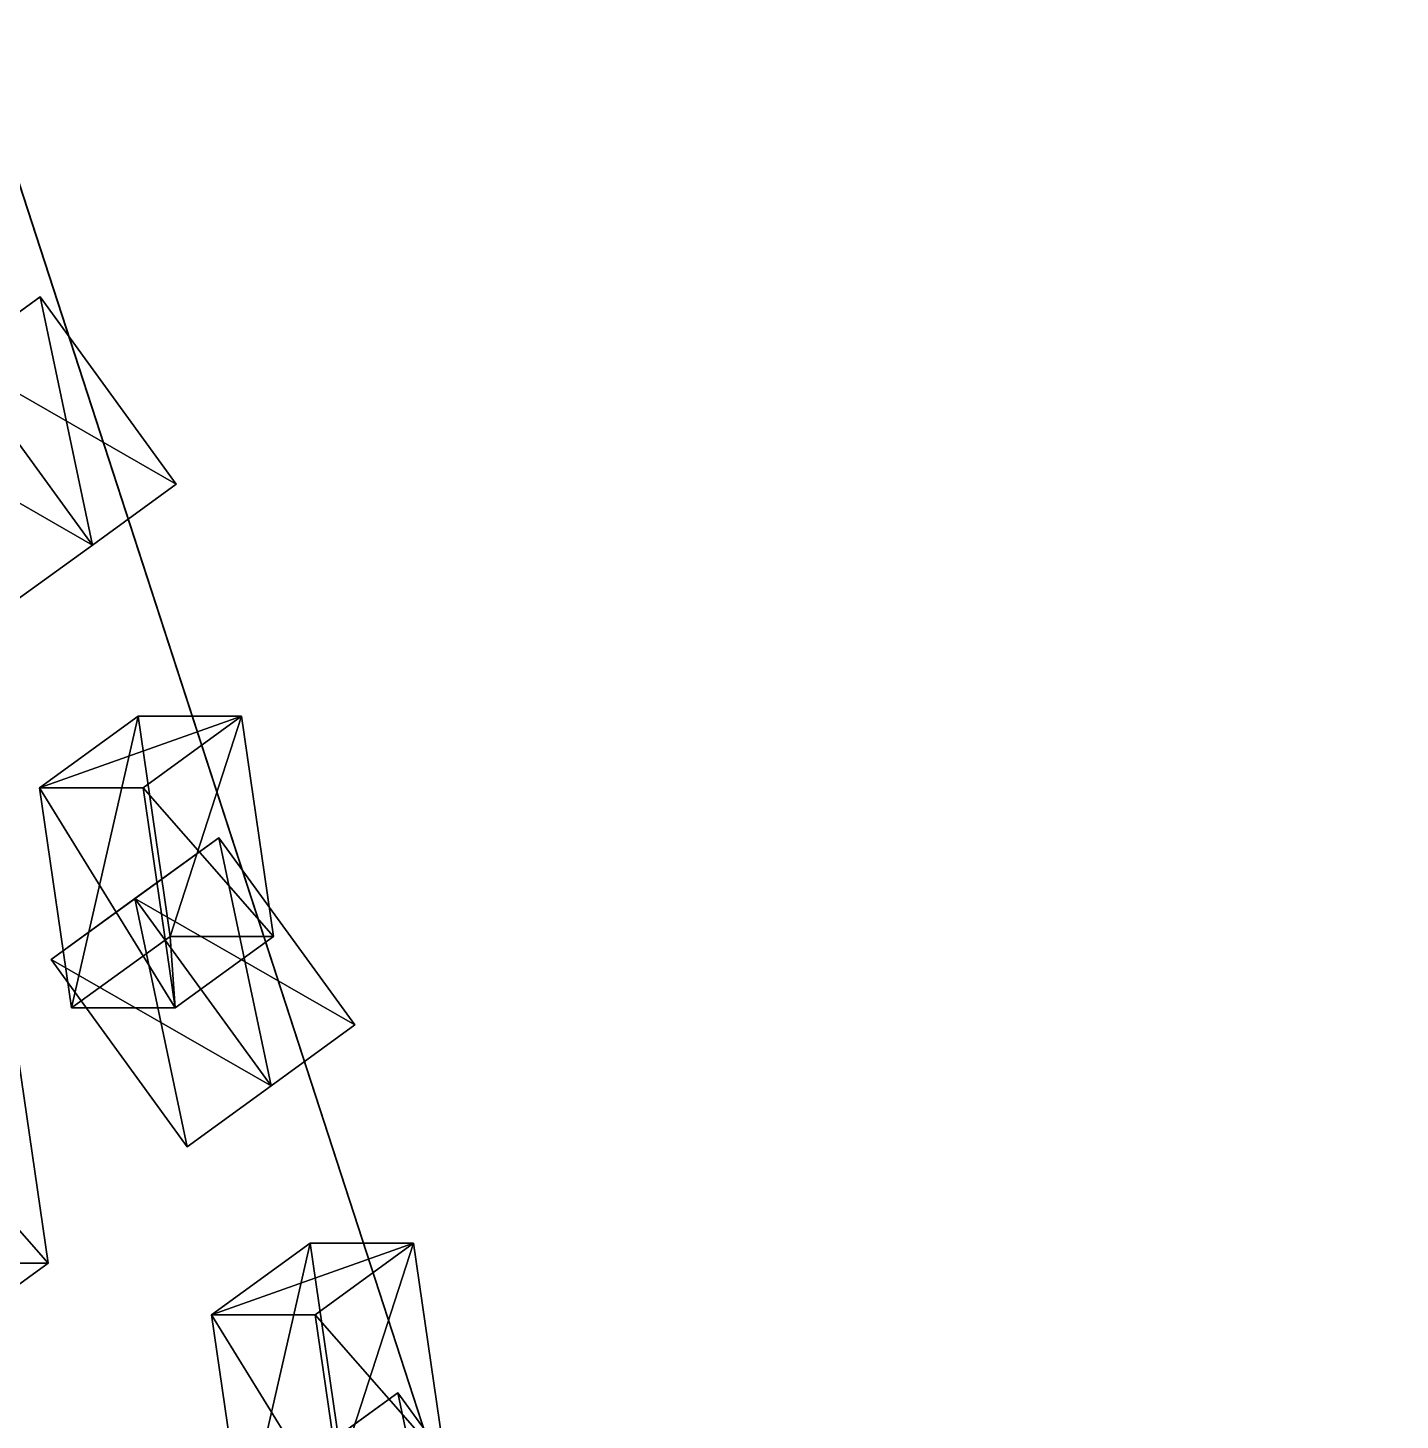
# Model space of a CAD drawing. Header units: metres. Extents: x -324 to 324, y -310 to 311.
# Drawn here: x 264.5 to 323.8, y 130.2 to 190.3 of the extents above; entities that cross this region are included whole.
import ezdxf

# ---------------------------------------------------------------- set-up
doc = ezdxf.new("R2010")
doc.units = ezdxf.units.M

msp = doc.modelspace()

# ---------------------------------------------------------------- linework, layer by layer
for p, q in [((261.94806, 190.31651, -938.3003), (323.74664, 0.10166931, -1061.9042)), ((323.78568, 7.632487e-05, -1061.6997), (261.97623, 190.21135, -938.0959))]:
    msp.add_line(p, q)
for points in [[(161.96648, 117.557076, -738.10077), (323.78568, 7.632487e-05, -1061.6997), (261.97623, 190.21135, -938.0959), (261.97632, 190.21146, -938.09576)], [(261.94806, 190.31651, -938.3003), (323.74664, 0.10166931, -1061.9042), (200.13191, 0.09591675, -1261.8993), (200.13202, 0.09601675, -1261.8992)], [(257.80573, 173.43515, -972.67017), (261.4241, 176.06406, -963.72614), (265.04205, 178.69266, -965.9624), (265.04214, 178.69276, -965.9623)], [(265.04205, 178.69266, -965.9624), (261.42368, 176.06374, -974.90643), (257.80573, 173.43515, -972.67017), (257.80582, 173.43526, -972.67004)], [(261.42368, 176.06374, -974.90643), (265.04205, 178.69266, -965.9624), (270.91992, 170.60248, -965.9624), (270.92, 170.60258, -965.9623)], [(265.04205, 178.69266, -965.9624), (261.4241, 176.06406, -963.72614), (267.30197, 167.97389, -963.72614), (267.30206, 167.974, -963.726)], [(267.30197, 167.97389, -963.72614), (270.91992, 170.60248, -965.9624), (265.04205, 178.69266, -965.9624), (265.04214, 178.69276, -965.9623)], [(257.80573, 173.43515, -972.67017), (261.42368, 176.06374, -974.90643), (267.30154, 167.97357, -974.90643), (267.30164, 167.97368, -974.9063)], [(270.91992, 170.60248, -965.9624), (267.30154, 167.97357, -974.90643), (261.42368, 176.06374, -974.90643), (261.42377, 176.06384, -974.9063)], [(263.6836, 165.34497, -972.67017), (267.30197, 167.97389, -963.72614), (261.4241, 176.06406, -963.72614), (261.4242, 176.06416, -963.726)], [(267.30154, 167.97357, -974.90643), (263.6836, 165.34497, -972.67017), (257.80573, 173.43515, -972.67017), (257.80582, 173.43526, -972.67004)], [(267.30154, 167.97357, -974.90643), (270.91992, 170.60248, -965.9624), (267.30197, 167.97389, -963.72614), (267.30206, 167.974, -963.726)], [(267.30197, 167.97389, -963.72614), (263.6836, 165.34497, -972.67017), (267.30154, 167.97357, -974.90643), (267.30164, 167.97368, -974.9063)], [(266.4059, 147.98119, -939.1287), (265.0238, 157.49174, -936.3648), (269.27747, 160.58192, -944.87115), (269.27756, 160.58203, -944.87103)], [(265.0238, 157.49174, -936.3648), (269.49582, 157.49174, -934.12854), (273.74948, 160.58192, -942.6348), (273.74957, 160.58203, -942.6347)], [(273.74948, 160.58192, -942.6348), (269.27747, 160.58192, -944.87115), (265.0238, 157.49174, -936.3648), (265.0239, 157.49185, -936.3647)], [(269.27747, 160.58192, -944.87115), (270.65958, 151.07137, -947.635), (266.4059, 147.98119, -939.1287), (266.406, 147.9813, -939.1286)], [(270.65958, 151.07137, -947.635), (269.27747, 160.58192, -944.87115), (273.74948, 160.58192, -942.6348), (273.74957, 160.58203, -942.6347)], [(275.1316, 151.07137, -945.39874), (273.74948, 160.58192, -942.6348), (269.49582, 157.49174, -934.12854), (269.4959, 157.49185, -934.1284)], [(273.74948, 160.58192, -942.6348), (275.1316, 151.07137, -945.39874), (270.65958, 151.07137, -947.635), (270.65967, 151.07147, -947.6349)], [(270.87793, 147.98119, -936.8924), (269.49582, 157.49174, -934.12854), (265.0238, 157.49174, -936.3648), (265.0239, 157.49185, -936.3647)], [(265.0238, 157.49174, -936.3648), (266.4059, 147.98119, -939.1287), (270.87793, 147.98119, -936.8924), (270.87802, 147.9813, -936.8923)], [(269.49582, 157.49174, -934.12854), (270.87793, 147.98119, -936.8924), (275.1316, 151.07137, -945.39874), (275.13168, 151.07147, -945.3986)], [(265.52274, 150.07773, -987.64026), (269.1411, 152.70663, -978.6962), (272.75906, 155.33524, -980.9325), (272.75916, 155.33534, -980.9324)], [(272.75906, 155.33524, -980.9325), (269.1407, 152.70631, -989.8765), (265.52274, 150.07773, -987.64026), (265.52283, 150.07784, -987.64014)], [(269.1407, 152.70631, -989.8765), (272.75906, 155.33524, -980.9325), (278.63693, 147.24506, -980.9325), (278.63702, 147.24516, -980.9324)], [(272.75906, 155.33524, -980.9325), (269.1411, 152.70663, -978.6962), (275.01898, 144.61647, -978.6962), (275.01907, 144.61658, -978.6961)], [(275.01898, 144.61647, -978.6962), (278.63693, 147.24506, -980.9325), (272.75906, 155.33524, -980.9325), (272.75916, 155.33534, -980.9324)], [(269.1411, 152.70663, -978.6962), (265.52274, 150.07773, -987.64026), (271.4006, 141.98755, -987.64026), (271.4007, 141.98766, -987.64014)], [(265.52274, 150.07773, -987.64026), (269.1407, 152.70631, -989.8765), (275.01855, 144.61615, -989.8765), (275.01865, 144.61626, -989.8764)], [(278.63693, 147.24506, -980.9325), (275.01855, 144.61615, -989.8765), (269.1407, 152.70631, -989.8765), (269.14078, 152.70642, -989.8764)], [(271.4006, 141.98755, -987.64026), (275.01898, 144.61647, -978.6962), (269.1411, 152.70663, -978.6962), (269.1412, 152.70674, -978.6961)], [(270.87793, 147.98119, -936.8924), (266.4059, 147.98119, -939.1287), (270.65958, 151.07137, -947.635), (270.65967, 151.07147, -947.6349)], [(270.65958, 151.07137, -947.635), (275.1316, 151.07137, -945.39874), (270.87793, 147.98119, -936.8924), (270.87802, 147.9813, -936.8923)], [(275.01855, 144.61615, -989.8765), (271.4006, 141.98755, -987.64026), (265.52274, 150.07773, -987.64026), (265.52283, 150.07784, -987.64014)], [(275.01855, 144.61615, -989.8765), (278.63693, 147.24506, -980.9325), (275.01898, 144.61647, -978.6962), (275.01907, 144.61658, -978.6961)], [(265.3885, 136.95372, -925.9149), (264.00638, 146.46428, -923.151), (259.75272, 143.3741, -914.6447), (259.7528, 143.3742, -914.6446)], [(264.00638, 146.46428, -923.151), (265.3885, 136.95372, -925.9149), (260.91647, 136.95372, -928.1512), (260.91656, 136.95383, -928.15106)], [(275.01898, 144.61647, -978.6962), (271.4006, 141.98755, -987.64026), (275.01855, 144.61615, -989.8765), (275.01865, 144.61626, -989.8764)], [(259.75272, 143.3741, -914.6447), (261.13483, 133.86354, -917.40857), (265.3885, 136.95372, -925.9149), (265.38858, 136.95383, -925.9148)], [(273.83127, 125.217316, -953.9776), (272.44916, 134.72787, -951.2137), (276.70282, 137.81805, -959.72003), (276.7029, 137.81816, -959.7199)], [(272.44916, 134.72787, -951.2137), (276.92117, 134.72787, -948.9774), (281.17484, 137.81805, -957.4837), (281.17493, 137.81816, -957.4836)], [(281.17484, 137.81805, -957.4837), (276.70282, 137.81805, -959.72003), (272.44916, 134.72787, -951.2137), (272.44925, 134.72798, -951.21356)], [(276.70282, 137.81805, -959.72003), (278.08493, 128.3075, -962.4839), (273.83127, 125.217316, -953.9776), (273.83136, 125.217415, -953.9775)], [(278.08493, 128.3075, -962.4839), (276.70282, 137.81805, -959.72003), (281.17484, 137.81805, -957.4837), (281.17493, 137.81816, -957.4836)], [(282.55695, 128.3075, -960.2476), (281.17484, 137.81805, -957.4837), (276.92117, 134.72787, -948.9774), (276.92126, 134.72798, -948.9773)], [(281.17484, 137.81805, -957.4837), (282.55695, 128.3075, -960.2476), (278.08493, 128.3075, -962.4839), (278.08502, 128.3076, -962.48376)], [(260.91647, 136.95372, -928.1512), (265.3885, 136.95372, -925.9149), (261.13483, 133.86354, -917.40857), (261.13492, 133.86365, -917.40845)], [(278.30328, 125.217316, -951.7413), (276.92117, 134.72787, -948.9774), (272.44916, 134.72787, -951.2137), (272.44925, 134.72798, -951.21356)], [(272.44916, 134.72787, -951.2137), (273.83127, 125.217316, -953.9776), (278.30328, 125.217316, -951.7413), (278.30338, 125.217415, -951.74115)], [(276.92117, 134.72787, -948.9774), (278.30328, 125.217316, -951.7413), (282.55695, 128.3075, -960.2476), (282.55704, 128.3076, -960.2475)], [(273.26294, 126.10057, -1003.30133), (276.88132, 128.72948, -994.3573), (280.49927, 131.35808, -996.59357), (280.49936, 131.35818, -996.59344)], [(280.49927, 131.35808, -996.59357), (276.8809, 128.72916, -1005.5376), (273.26294, 126.10057, -1003.30133), (273.26303, 126.10067, -1003.3012)], [(276.8809, 128.72916, -1005.5376), (280.49927, 131.35808, -996.59357), (286.37714, 123.2679, -996.59357), (286.37723, 123.268, -996.59344)], [(280.49927, 131.35808, -996.59357), (276.88132, 128.72948, -994.3573), (282.7592, 120.63931, -994.3573), (282.75928, 120.63941, -994.3572)], [(282.7592, 120.63931, -994.3573), (286.37714, 123.2679, -996.59357), (280.49927, 131.35808, -996.59357), (280.49936, 131.35818, -996.59344)]]:
    msp.add_3dface(points)

doc.saveas('drawing.dxf')
